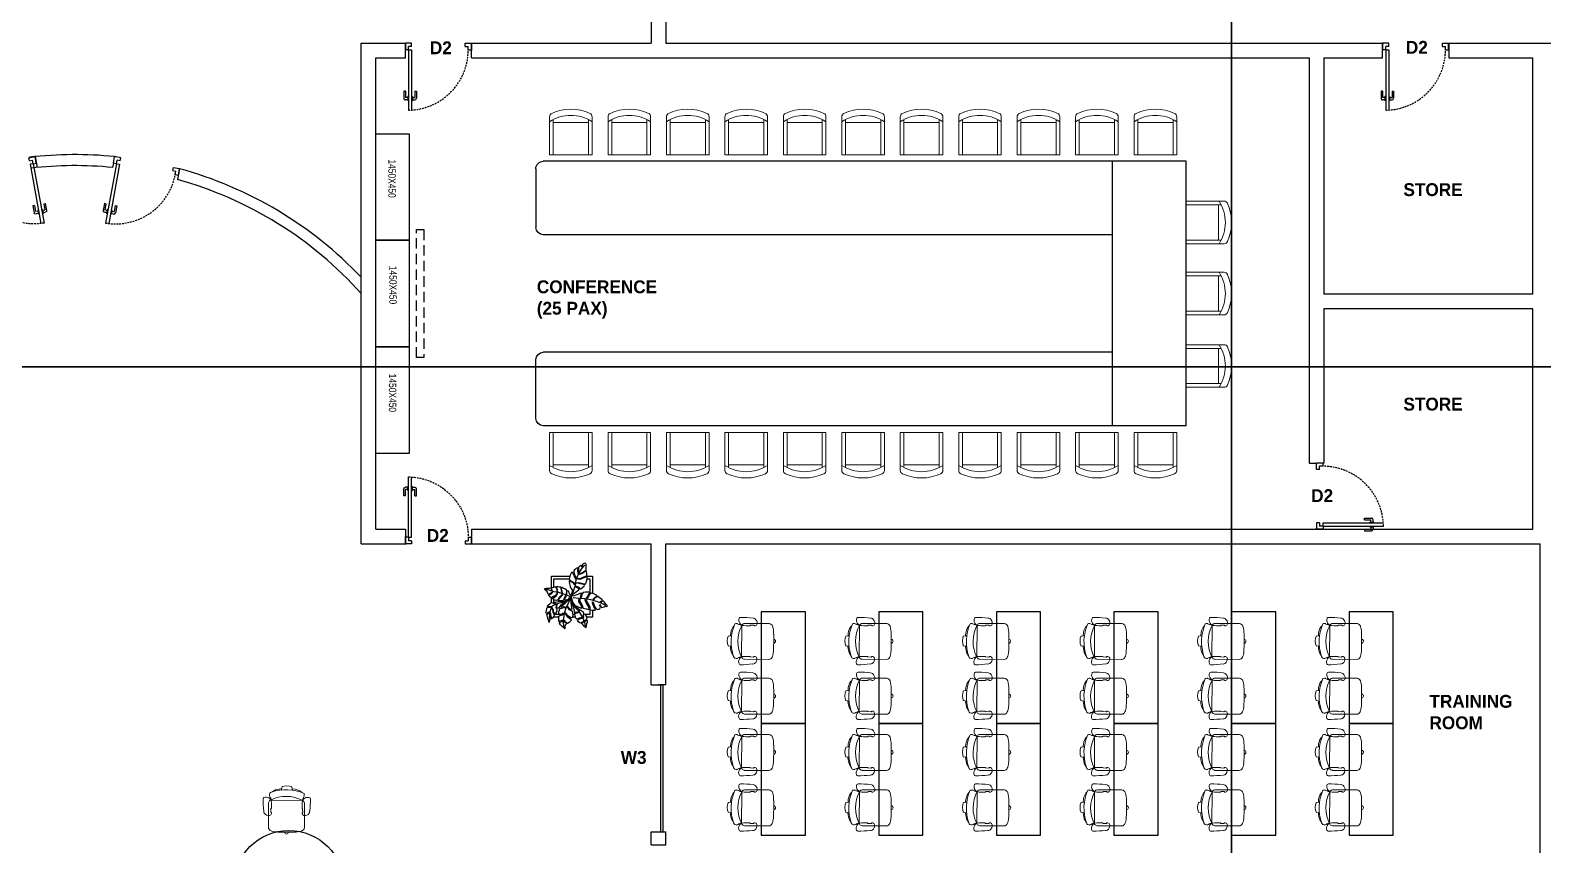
# Model space of a CAD drawing. Header units: inches. Extents: x 478327 to 492265, y -26791 to -22136.
# Drawn here: x 480597 to 481524, y -24536 to -24037 of the extents above; entities that cross this region are included whole.
import ezdxf
from ezdxf.enums import TextEntityAlignment as Align

# ---------------------------------------------------------------- set-up
doc = ezdxf.new("R2010")
doc.units = ezdxf.units.IN
doc.header["$MEASUREMENT"] = 0
doc.linetypes.add('DASHED', pattern=[0.75, 0.5, -0.25])
doc.linetypes.add('HIDDEN', pattern=[9.525, 6.35, -3.175])
for name, color, linetype in [('_new', 212, 'Continuous'), ('_text', 7, 'Continuous'), ('A_FURN', 250, 'Continuous'), ('C-RD-TEXT-TITLE', 4, 'Continuous'), ('Ceco.NET 17', 3, 'Continuous'), ('GLAZING', 4, 'Continuous'), ('I-DOORS', 104, 'Continuous'), ('I-FURN', 1, 'Continuous'), ('I-WALL-IN', 3, 'Continuous'), ('SCREEN', 252, 'Continuous')]:
    doc.layers.add(name, color=color, linetype=linetype)
doc.layers.add('A-furniture', color=8, linetype='Continuous', lineweight=9)
doc.layers.add('I-ANNO-TEXT', color=7, linetype='Continuous', lineweight=18)
doc.styles.add('F-TEXT', font='techl___.ttf')
doc.styles.add('ISO', font='ISO', dxfattribs={"width": 0.85})
doc.styles.add('MICRO', font='')
doc.styles.get('MICRO').set_extended_font_data('MicrogrammaSSi', bold=True)

# ---------------------------------------------------------------- blocks, each defined once
blk = doc.blocks.new('A$C6A0E07C9')
at = {"layer": 'A-furniture'}
for p, q in [((-0.214, 0.272), (0.118, 0.288)), ((-0.012, 0.242), (-0.025, 0.242)), ((-0.011, 0.243), (-0.012, 0.242)), ((-0.008, 0.248), (-0.011, 0.243)), ((-0.011, 0.243), (-0.011, 0.243)), ((0.038, 0.251), (-0.003, 0.25)), ((0.042, 0.251), (0.045, 0.247)), ((0.045, 0.247), (0.046, 0.246)), ((0.046, 0.246), (0.048, 0.245)), ((0.048, 0.245), (0.048, 0.245)), ((0.159, 0.25), (0.179, -0.167)), ((-0.291, 0.02), (-0.289, 0.029)), ((-0.288, 0.01), (-0.291, 0.02)), ((-0.289, 0.029), (-0.284, 0.038)), ((-0.282, 0.002), (-0.288, 0.01)), ((-0.284, 0.038), (-0.276, 0.044)), ((-0.274, -0.003), (-0.282, 0.002)), ((-0.276, 0.044), (-0.267, 0.046)), ((-0.269, 0.177), (-0.266, 0.205)), ((0.315, 0.121), (0.306, 0.12)), ((0.313, 0.121), (0.347, 0.116)), ((0.315, 0.152), (0.319, 0.129)), ((0.351, 0.113), (0.36, 0.088)), ((0.364, 0.015), (0.358, -0.011)), ((0.36, 0.088), (0.366, 0.051)), ((0.366, 0.051), (0.364, 0.015)), ((-0.264, -0.004), (-0.274, -0.003)), ((-0.189, -0.217), (0.143, -0.2)), ((0.009, -0.176), (-0.004, -0.177)), ((0.009, -0.176), (0.009, -0.176)), ((0.01, -0.176), (0.009, -0.176)), ((0.013, -0.182), (0.01, -0.176)), ((0.059, -0.18), (0.018, -0.183)), ((0.063, -0.179), (0.066, -0.175)), ((0.066, -0.175), (0.067, -0.174)), ((0.067, -0.174), (0.069, -0.173)), ((0.069, -0.173), (0.069, -0.173)), ((0.296, -0.147), (0.284, -0.159)), ((0.311, -0.022), (0.322, -0.023)), ((0.32, -0.023), (0.355, -0.015)), ((0.355, -0.015), (0.356, -0.013)), ((0.356, -0.013), (0.358, -0.011))]:
    blk.add_line(p, q, dxfattribs=at)
for centre, radius, start, end in [((0.594, -0.035), 0.893, 162.1203, 164.4323), ((-0.21, 0.223), 0.0487, 94.526, 161.0109), ((0.027, 0.278), 0.0792, 129.4999, 189.1152), ((-0.022, 0.271), 0.0292, 192.0047, 264.4409), ((0.007, 0.283), 0.0635, 94.0792, 117.5938), ((-0.004, 0.244), 0.00623, 84.8455, 131.3174), ((0.224, -0.892), 1.257, 92.3594, 100.1757), ((0.037, 0.241), 0.0101, 64.5281, 88.6391), ((0.001, 1.553), 1.309, 272.0899, 276.676), ((0.117, 0.241), 0.0463, 34.0902, 88.4441), ((0.149, 0.274), 0.0211, 279.8693, 313.3434), ((-0.249, 0.025), 0.471, 334.5973, 30.9732), ((0.17, 0.245), 0.0129, 130.1366, 158.0173), ((0.187, 0.181), 0.0779, 100.0525, 108.2672), ((0.108, 0.326), 0.0879, 309.6726, 333.0223), ((0.172, 0.345), 0.0192, 28.1256, 89.2436), ((-1.125, 2.793), 2.849, 297.1157, 298.0695), ((-0.92, -0.013), 1.143, 14.0931, 15.0056), ((0.121, 0.323), 0.0749, 330.3794, 24.513), ((0.234, 0.223), 0.0597, 72.5282, 107.7011), ((0.195, 0.222), 0.0806, 25.5198, 45.5387), ((-0.301, 0.026), 0.614, 339.6108, 22.0467), ((0.128, 0.125), 0.189, 8.0925, 40.8276), ((0.182, 0.142), 0.452, 175.5289, 182.0991), ((72.219, 3.627), 72.574, 182.76527, 182.92488), ((0.31, 0.129), 0.0088, 301.088, 3.1667), ((0.347, 0.111), 0.00513, 22.8184, 91.0076), ((0.081, -0.062), 0.341, 182.481, 200.7553), ((-0.186, -0.16), 0.0572, 202.8821, 266.1169), ((0.052, -0.207), 0.0792, 176.5782, 236.1936), ((0.002, -0.206), 0.0292, 101.2525, 173.6887), ((0.017, -0.177), 0.00623, 234.376, 280.848), ((0.058, -0.17), 0.0101, 277.0543, 301.1654), ((0.152, -1.479), 1.309, 89.0174, 93.6036), ((0.138, -0.155), 0.0449, 276.7939, 330.1521), ((0.172, -0.191), 0.0211, 52.3501, 85.8241), ((0.197, -0.155), 0.0211, 212.6602, 229.0352), ((0.163, -0.292), 0.122, 63.0548, 80.6357), ((0.136, -0.248), 0.0879, 32.6712, 56.0209), ((-0.92, -0.013), 1.143, 350.6964, 351.6126), ((0.149, -0.244), 0.0749, 341.1805, 35.314), ((0.324, 0.055), 0.26, 246.1539, 250.8174), ((0.249, -0.153), 0.0392, 254.2998, 275.9911), ((0.254, -0.14), 0.0518, 269.3553, 293.3788), ((0.116, -0.038), 0.211, 328.6962, 1.8079), ((0.318, -0.031), 0.00903, 2.1237, 63.3709), ((0.031, -0.214), 0.0635, 248.0997, 271.6142), ((0.131, 0.976), 1.257, 265.5178, 273.334), ((0.202, -0.26), 0.0192, 276.4498, 337.5679)]:
    blk.add_arc(centre, radius, start, end, dxfattribs=at)
blk = doc.blocks.new('205')
at = {"layer": 'A-furniture'}
for p, q in [((-290, 207), (-290, -310)), ((290, -310), (290, 207)), ((-240, 168), (-240, -310)), ((-240, 130), (240, 130)), ((240, -310), (240, 168)), ((-290, -310), (290, -310))]:
    blk.add_line(p, q, dxfattribs=at)
for centre, radius, start, end in [((-240, 207), 50, 114.9011, 180), ((0, -310), 535, 57.1763, 122.8237), ((0, -310), 620, 65.0989, 114.9011), ((240, 207), 50, 360, 65.0989)]:
    blk.add_arc(centre, radius, start, end, dxfattribs=at)
at = {"layer": 'A-furniture', "style": 'ISO', "width": 0.85, "flags": 3}
blk.add_attdef('KAB', text='', height=100, dxfattribs=at).set_placement((0, 0), align=Align.CENTER)
blk = doc.blocks.new('door 1')
for p, q in [((86, 0), (0, 0)), ((0, -90), (0, 0)), ((86, -43), (86, 0)), ((814, 0), (900, 0)), ((814, -43), (814, 0)), ((900, -90), (900, 0)), ((43, -90), (0, -90)), ((86, -43), (43, -43)), ((43, -90), (43, -43)), ((43, -90), (43, -43)), ((43, -90), (43, -911)), ((43, -90), (86, -90)), ((86, -90), (86, -909)), ((814, -43), (857, -43)), ((857, -90), (857, -43)), ((857, -90), (857, -43)), ((857, -90), (900, -90)), ((857, -90), (857, -90)), ((-21, -652), (-21, -749)), ((0, -652), (-21, -652)), ((0, -652), (0, -738)), ((32, -738), (0, -738)), ((32, -770), (0, -770)), ((32, -727), (32, -781)), ((43, -727), (32, -727)), ((43, -781), (32, -781)), ((86, -727), (96, -727)), ((86, -781), (96, -781)), ((96, -727), (96, -781)), ((96, -738), (129, -738)), ((96, -770), (129, -770)), ((129, -652), (129, -738)), ((129, -652), (150, -652)), ((150, -652), (150, -749))]:
    blk.add_line(p, q)
at = {"linetype": 'DASHED', "ltscale": 50}
blk.add_arc((32, -86), 825, 270.745, 1.3972, dxfattribs=at)
for centre, start, end in [((0, -749), 180, 270), ((129, -749), 270, 0)]:
    blk.add_arc(centre, 21.4, start, end)
blk = doc.blocks.new('pivot door')
blk.add_line((-188253, -329835), (-188265, -329835))
at = {"layer": 'I-DOORS', "rotation": 180}
blk.add_blockref('door 1', (-188253, -329835), dxfattribs=at)
blk = doc.blocks.new('Drawing10')
at = {"layer": 'Ceco.NET 17', "color": 7}
for p, q in [((-0.02, 0.263), (-0.059, 0.273)), ((0.029, 0.247), (-0.02, 0.263)), ((0.07, 0.24), (0.029, 0.247)), ((0.103, 0.231), (0.07, 0.24)), ((0.156, 0.21), (0.103, 0.231)), ((0.189, 0.199), (0.156, 0.21))]:
    blk.add_line(p, q, dxfattribs=at)
for points in [[(0.331, 0.528), (0.32, 0.524), (0.312, 0.519), (0.305, 0.512), (0.303, 0.502), (0.302, 0.488), (0.297, 0.489), (0.297, 0.5), (0.294, 0.505), (0.289, 0.504), (0.28, 0.496), (0.271, 0.491), (0.266, 0.483), (0.266, 0.466), (0.266, 0.443), (0.266, 0.43), (0.262, 0.426), (0.26, 0.433), (0.259, 0.456), (0.261, 0.479), (0.255, 0.482), (0.243, 0.473), (0.234, 0.468), (0.226, 0.462), (0.22, 0.453), (0.218, 0.439), (0.225, 0.417), (0.233, 0.398), (0.243, 0.379), (0.242, 0.371), (0.236, 0.375), (0.232, 0.386), (0.223, 0.402), (0.212, 0.423), (0.209, 0.437), (0.198, 0.435), (0.188, 0.417), (0.184, 0.408), (0.18, 0.396), (0.174, 0.372), (0.189, 0.355), (0.203, 0.347), (0.221, 0.334), (0.227, 0.323), (0.23, 0.315), (0.224, 0.319), (0.217, 0.33), (0.2, 0.34), (0.183, 0.352), (0.174, 0.355), (0.174, 0.348), (0.177, 0.325), (0.183, 0.3), (0.19, 0.282), (0.203, 0.266), (0.203, 0.253), (0.194, 0.21), (0.213, 0.227), (0.233, 0.24), (0.269, 0.267), (0.269, 0.27), (0.26, 0.283), (0.237, 0.295), (0.233, 0.306), (0.241, 0.302), (0.265, 0.293), (0.279, 0.277), (0.288, 0.276), (0.289, 0.275), (0.292, 0.278), (0.308, 0.291), (0.319, 0.301), (0.325, 0.309), (0.32, 0.318), (0.302, 0.321), (0.281, 0.325), (0.255, 0.331), (0.243, 0.335), (0.248, 0.336), (0.269, 0.337), (0.297, 0.331), (0.325, 0.325), (0.335, 0.326), (0.341, 0.338), (0.345, 0.361), (0.349, 0.379), (0.349, 0.394), (0.332, 0.39), (0.302, 0.376), (0.276, 0.372), (0.258, 0.37), (0.259, 0.376), (0.278, 0.377), (0.297, 0.384), (0.318, 0.394), (0.338, 0.4), (0.346, 0.41), (0.345, 0.427), (0.343, 0.446), (0.323, 0.442), (0.306, 0.43), (0.285, 0.42), (0.272, 0.42), (0.286, 0.427), (0.309, 0.438), (0.328, 0.452), (0.34, 0.456), (0.34, 0.479), (0.34, 0.499), (0.34, 0.512), (0.336, 0.519)], [(-0.066, 0.275), (-0.059, 0.28), (-0.052, 0.283), (-0.038, 0.283), (-0.021, 0.284), (-0.008, 0.285), (-0.001, 0.28), (0.001, 0.27), (0.005, 0.258), (0.009, 0.257), (0.006, 0.266), (0.004, 0.277), (0.005, 0.287), (0.009, 0.289), (0.02, 0.292), (0.03, 0.295), (0.038, 0.296), (0.048, 0.289), (0.052, 0.271), (0.055, 0.257), (0.057, 0.245), (0.063, 0.247), (0.06, 0.265), (0.055, 0.282), (0.051, 0.293), (0.049, 0.298), (0.052, 0.3), (0.067, 0.298), (0.08, 0.297), (0.093, 0.295), (0.094, 0.279), (0.097, 0.261), (0.102, 0.245), (0.103, 0.236), (0.107, 0.232), (0.109, 0.237), (0.105, 0.253), (0.1, 0.268), (0.099, 0.281), (0.103, 0.293), (0.109, 0.29), (0.118, 0.283), (0.131, 0.278), (0.144, 0.268), (0.147, 0.25), (0.145, 0.229), (0.148, 0.216), (0.151, 0.222), (0.151, 0.232), (0.15, 0.246), (0.151, 0.254), (0.149, 0.261), (0.153, 0.261), (0.16, 0.255), (0.17, 0.243), (0.175, 0.232), (0.184, 0.219), (0.192, 0.204), (0.184, 0.192), (0.172, 0.182), (0.164, 0.173), (0.153, 0.168), (0.138, 0.166), (0.128, 0.169), (0.131, 0.178), (0.139, 0.192), (0.144, 0.201), (0.145, 0.207), (0.136, 0.207), (0.13, 0.198), (0.123, 0.175), (0.119, 0.165), (0.113, 0.16), (0.101, 0.159), (0.086, 0.159), (0.076, 0.16), (0.07, 0.168), (0.077, 0.18), (0.094, 0.197), (0.105, 0.21), (0.108, 0.221), (0.104, 0.225), (0.097, 0.212), (0.086, 0.2), (0.075, 0.19), (0.066, 0.176), (0.059, 0.166), (0.051, 0.163), (0.037, 0.164), (0.027, 0.167), (0.011, 0.182), (0.024, 0.189), (0.046, 0.208), (0.056, 0.22), (0.06, 0.228), (0.061, 0.236), (0.054, 0.234), (0.048, 0.221), (0.034, 0.207), (0.02, 0.2), (0.006, 0.19), (-0.006, 0.192), (-0.016, 0.199), (-0.022, 0.206), (-0.025, 0.215), (-0.009, 0.225), (0.006, 0.233), (0.015, 0.242), (0.01, 0.245), (0, 0.238), (-0.011, 0.232), (-0.025, 0.222), (-0.03, 0.223), (-0.033, 0.231), (-0.041, 0.249), (-0.053, 0.26), (-0.063, 0.271)], [(-0.02, -0.051), (-0.027, -0.031), (-0.033, -0.013), (-0.042, 0.014), (-0.044, 0.024), (-0.029, 0.039), (-0.019, 0.044), (-0.016, 0.05), (-0.023, 0.049), (-0.034, 0.045), (-0.042, 0.037), (-0.049, 0.037), (-0.053, 0.049), (-0.049, 0.062), (-0.045, 0.089), (-0.037, 0.094), (-0.019, 0.097), (-0.004, 0.096), (0, 0.099), (-0.007, 0.101), (-0.027, 0.105), (-0.039, 0.105), (-0.037, 0.111), (-0.028, 0.119), (-0.014, 0.13), (-0.001, 0.143), (0.017, 0.14), (0.033, 0.129), (0.045, 0.128), (0.038, 0.133), (0.027, 0.138), (0.027, 0.145), (0.037, 0.147), (0.069, 0.152), (0.123, 0.156), (0.151, 0.158), (0.123, 0.138), (0.091, 0.116), (0.071, 0.087), (0.054, 0.088), (0.05, 0.102), (0.057, 0.122), (0.054, 0.125), (0.046, 0.111), (0.044, 0.093), (0.051, 0.08), (0.055, 0.068), (0.049, 0.052), (0.039, 0.035), (0.025, 0.043), (0.021, 0.065), (0.012, 0.088), (0.004, 0.093), (0.009, 0.078), (0.014, 0.06), (0.016, 0.044), (0.023, 0.032), (0.031, 0.023), (0.024, 0.008), (0.015, -0.005), (0.009, -0.013), (0, 0), (-0.004, 0.026), (-0.01, 0.039), (-0.012, 0.029), (-0.007, 0.004), (-0.004, -0.007), (0.003, -0.017), (-0.011, -0.021), (-0.018, -0.023)], [(0.547, 0.11), (0.54, 0.118), (0.532, 0.126), (0.525, 0.137), (0.516, 0.148), (0.509, 0.156), (0.5, 0.156), (0.49, 0.152), (0.48, 0.141), (0.478, 0.146), (0.486, 0.156), (0.5, 0.159), (0.5, 0.166), (0.494, 0.172), (0.48, 0.183), (0.468, 0.192), (0.455, 0.2), (0.441, 0.194), (0.428, 0.187), (0.419, 0.178), (0.411, 0.169), (0.405, 0.172), (0.414, 0.183), (0.423, 0.191), (0.434, 0.198), (0.441, 0.202), (0.446, 0.208), (0.437, 0.213), (0.416, 0.227), (0.401, 0.232), (0.387, 0.234), (0.37, 0.217), (0.362, 0.2), (0.351, 0.184), (0.342, 0.185), (0.354, 0.197), (0.36, 0.213), (0.369, 0.226), (0.376, 0.235), (0.375, 0.241), (0.365, 0.245), (0.35, 0.245), (0.332, 0.242), (0.31, 0.239), (0.301, 0.227), (0.293, 0.205), (0.288, 0.186), (0.284, 0.196), (0.291, 0.218), (0.295, 0.226), (0.297, 0.231), (0.293, 0.234), (0.278, 0.23), (0.257, 0.222), (0.245, 0.217), (0.23, 0.21), (0.219, 0.207), (0.193, 0.203), (0.197, 0.184), (0.202, 0.158), (0.211, 0.143), (0.223, 0.13), (0.23, 0.115), (0.248, 0.106), (0.267, 0.098), (0.294, 0.089), (0.297, 0.095), (0.294, 0.111), (0.284, 0.125), (0.273, 0.14), (0.267, 0.158), (0.267, 0.172), (0.271, 0.174), (0.277, 0.171), (0.277, 0.152), (0.288, 0.135), (0.296, 0.124), (0.305, 0.103), (0.306, 0.087), (0.325, 0.084), (0.344, 0.081), (0.362, 0.076), (0.368, 0.082), (0.366, 0.093), (0.354, 0.119), (0.344, 0.135), (0.336, 0.148), (0.328, 0.168), (0.334, 0.172), (0.346, 0.152), (0.358, 0.13), (0.373, 0.107), (0.377, 0.091), (0.376, 0.078), (0.383, 0.072), (0.403, 0.068), (0.412, 0.067), (0.426, 0.069), (0.43, 0.074), (0.422, 0.085), (0.416, 0.103), (0.405, 0.125), (0.401, 0.139), (0.401, 0.148), (0.407, 0.147), (0.411, 0.135), (0.419, 0.116), (0.427, 0.095), (0.438, 0.082), (0.454, 0.076), (0.462, 0.078), (0.473, 0.085), (0.479, 0.096), (0.47, 0.116), (0.474, 0.124), (0.478, 0.112), (0.485, 0.101), (0.49, 0.094), (0.501, 0.098), (0.515, 0.102), (0.524, 0.106), (0.537, 0.105)], [(0.203, 0.147), (0.221, 0.112), (0.237, 0.101), (0.268, 0.081), (0.273, 0.073), (0.272, 0.067), (0.27, 0.056), (0.274, 0.051), (0.278, 0.064), (0.283, 0.071), (0.29, 0.066), (0.298, 0.059), (0.31, 0.052), (0.313, 0.037), (0.311, 0.023), (0.307, 0.007), (0.31, -0.006), (0.316, 0), (0.315, 0.011), (0.318, 0.027), (0.322, 0.035), (0.327, 0.03), (0.335, 0.013), (0.345, -0.005), (0.344, -0.017), (0.333, -0.03), (0.322, -0.044), (0.33, -0.043), (0.337, -0.033), (0.348, -0.031), (0.349, -0.048), (0.344, -0.067), (0.339, -0.086), (0.335, -0.104), (0.312, -0.083), (0.306, -0.071), (0.299, -0.066), (0.302, -0.055), (0.313, -0.049), (0.315, -0.041), (0.306, -0.046), (0.294, -0.053), (0.291, -0.06), (0.279, -0.055), (0.266, -0.047), (0.255, -0.032), (0.269, -0.019), (0.287, -0.014), (0.3, -0.011), (0.299, -0.004), (0.286, -0.007), (0.271, -0.009), (0.256, -0.017), (0.247, -0.019), (0.238, -0.009), (0.233, 0.008), (0.233, 0.019), (0.228, 0.033), (0.237, 0.041), (0.256, 0.042), (0.265, 0.044), (0.264, 0.049), (0.256, 0.047), (0.236, 0.046), (0.228, 0.045), (0.222, 0.073), (0.216, 0.101), (0.206, 0.131)]]:
    blk.add_lwpolyline(points, close=True, dxfattribs=at)
for points in [[(0.206, 0.225), (0.234, 0.312), (0.243, 0.364), (0.261, 0.413), (0.297, 0.476), (0.326, 0.508)], [(0, 0.276), (0, 0.4), (0.182, 0.4)], [(0.025, 0.293), (0.025, 0.375), (0.175, 0.375)], [(0.224, 0.4), (0.232, 0.4)], [(0.237, 0.375), (0.242, 0.375)], [(0.259, 0.375), (0.295, 0.375)], [(0.338, 0.4), (0.4, 0.4), (0.4, 0.232)], [(0.348, 0.375), (0.375, 0.375), (0.375, 0.24)], [(0.126, 0.15), (0.09, 0.139), (0.044, 0.125), (0.007, 0.107), (-0.008, 0.075), (-0.019, 0.031), (-0.023, -0.012)], [(0, 0.23), (0, 0.238)], [(0, 0.142), (0, 0.191)], [(0.025, 0.19), (0.025, 0.202)], [(0.025, 0.134), (0.025, 0.169)], [(0.191, 0.189), (0.191, 0.164), (0.19, 0.141), (0.192, 0.118), (0.197, 0.094), (0.2, 0.079), (0.194, 0.076), (0.179, 0.082), (0.168, 0.093), (0.161, 0.107), (0.154, 0.102), (0.16, 0.091), (0.17, 0.076), (0.189, 0.069), (0.204, 0.057), (0.205, 0.04), (0.208, 0.023), (0.207, 0.007), (0.202, -0.007), (0.191, -0.008), (0.166, 0.008), (0.152, 0.026), (0.139, 0.043), (0.134, 0.037), (0.142, 0.022), (0.155, 0.007), (0.177, -0.01), (0.191, -0.021), (0.193, -0.032), (0.183, -0.043), (0.173, -0.051), (0.157, -0.061), (0.142, -0.052), (0.13, -0.036), (0.12, -0.034), (0.124, -0.043), (0.137, -0.054), (0.149, -0.063), (0.148, -0.067), (0.134, -0.077), (0.132, -0.096), (0.132, -0.113), (0.12, -0.102), (0.105, -0.09), (0.089, -0.075), (0.081, -0.058), (0.084, -0.048), (0.105, -0.042), (0.116, -0.037), (0.111, -0.031), (0.094, -0.037), (0.081, -0.04), (0.072, -0.043), (0.072, -0.025), (0.072, -0.007), (0.072, 0.008), (0.082, 0.015), (0.108, 0.023), (0.117, 0.031), (0.121, 0.039), (0.112, 0.035), (0.102, 0.028), (0.084, 0.025), (0.072, 0.035), (0.072, 0.055), (0.078, 0.07), (0.087, 0.087), (0.099, 0.088), (0.124, 0.093), (0.14, 0.094), (0.135, 0.098), (0.121, 0.099), (0.102, 0.098), (0.098, 0.102), (0.103, 0.108), (0.116, 0.119), (0.13, 0.132), (0.191, 0.189)], [(0.185, 0.178), (0.165, 0.136), (0.14, 0.087), (0.126, 0.037), (0.12, -0.01), (0.114, -0.055), (0.117, -0.082), (0.127, -0.102)], [(0.212, 0.19), (0.269, 0.184), (0.331, 0.182), (0.383, 0.173), (0.451, 0.152), (0.511, 0.127), (0.529, 0.115)], [(0.375, 0.234), (0.375, 0.222)], [(0.072, 0), (0.018, 0)], [(0.025, 0.03), (0.025, 0.042)], [(0.11, 0.025), (0.029, 0.025)], [(0.153, 0.025), (0.14, 0.025)], [(0.179, 0), (0.164, 0)], [(0.235, 0), (0.204, 0)], [(0.231, 0.025), (0.207, 0.025)], [(0.218, 0.108), (0.265, 0.06), (0.283, 0.028), (0.312, -0.014), (0.323, -0.05), (0.331, -0.093)], [(0.315, 0), (0.309, 0)], [(0.318, 0.025), (0.311, 0.025)], [(0.375, 0.099), (0.375, 0.025), (0.33, 0.025)], [(0.4, 0.068), (0.4, 0), (0.342, 0)]]:
    blk.add_lwpolyline(points, dxfattribs=at)
for radius, start, end in [(0.152, 66.8462, 69.1635), (0.152, 207.3985, 208.1983), (0.11, 239.4978, 242.4297), (0.11, 256.133, 263.4421)]:
    blk.add_arc((0.19, 0.193), radius, start, end, dxfattribs=at)

msp = doc.modelspace()

# ---------------------------------------------------------------- linework, layer by layer
for p, q in [((480600.022, -24114.412, 6.93), (480601.243, -24121.074, 6.93)), ((480647.949, -24118.396, 6.93), (480647.458, -24121.074, 6.93)), ((480688.494, -24121.827, 6.93), (480687.273, -24128.492, 6.93))]:
    msp.add_line(p, q)
for radius, start, end in [(242.453, 84.241105, 96.566366), (235.703, 84.373806, 96.566366), (235.703, 41.876934, 74.516696), (242.453, 43.626658, 74.659074)]:
    msp.add_arc((480624.35, -24355.642, 6.93), radius, start, end)
at = {"layer": '_new'}
msp.add_line((481026.876, -24351.639, 6.93), (481038.126, -24351.639, 6.93), dxfattribs=at)
at = {"layer": 'A_FURN', "elevation": 6.93}
for points in [[(480829.1, -24100.427), (480829.1, -24165.677), (480808.85, -24165.677), (480808.85, -24100.427)], [(480829.1, -24165.677), (480829.1, -24230.927), (480808.85, -24230.927), (480808.85, -24165.677)], [(480829.1, -24230.927), (480829.1, -24296.177), (480808.85, -24296.177), (480808.85, -24230.927)]]:
    msp.add_lwpolyline(points, close=True, dxfattribs=at)
at = {"layer": 'C-RD-TEXT-TITLE', "ltscale": 0.5, "const_width": 1, "elevation": 6.93}
for points in [[(481452.561, -26640.023), (481333.096, -26640.023), (481333.096, -22601.892), (481460.526, -22601.892)], [(482957.495, -24123.63), (482957.495, -24243.096), (478919.364, -24243.096), (478919.364, -24115.666)]]:
    msp.add_lwpolyline(points, dxfattribs=at)
at = {"layer": 'GLAZING', "elevation": 6.93}
for points in [[(480983.396, -24528.082), (480983.396, -24438.082)], [(480984.746, -24528.082), (480984.746, -24438.082)]]:
    msp.add_lwpolyline(points, dxfattribs=at)
at = {"layer": 'I-FURN'}
for p, q in [((481305.199, -24117.302, 6.93), (480911.305, -24117.302, 6.93)), ((481260.199, -24279.302, 6.93), (481260.199, -24117.302, 6.93)), ((481305.199, -24279.302, 6.93), (481305.199, -24117.302, 6.93)), ((480906.805, -24121.802, 6.93), (480906.805, -24157.802, 6.93)), ((481260.199, -24162.302, 6.93), (480911.305, -24162.302, 6.93)), ((480906.805, -24274.802, 6.93), (480906.805, -24238.802, 6.93)), ((481260.199, -24234.302, 6.93), (480911.305, -24234.302, 6.93)), ((481305.199, -24279.302, 6.93), (480911.305, -24279.302, 6.93))]:
    msp.add_line(p, q, dxfattribs=at)
at = {"layer": 'I-FURN', "elevation": 6.93}
for points in [[(481071.919, -24393.316), (481044.876, -24393.316), (481044.876, -24461.734), (481071.919, -24461.734)], [(481143.963, -24393.316), (481116.92, -24393.316), (481116.92, -24461.734), (481143.963, -24461.734)], [(481216.007, -24393.316), (481188.964, -24393.316), (481188.964, -24461.734), (481216.007, -24461.734)], [(481288.052, -24393.316), (481261.008, -24393.316), (481261.008, -24461.734), (481288.052, -24461.734)], [(481360.096, -24393.316), (481333.053, -24393.316), (481333.053, -24461.734), (481360.096, -24461.734)], [(481432.14, -24393.316), (481405.097, -24393.316), (481405.097, -24461.734), (481432.14, -24461.734)], [(481071.919, -24461.734), (481044.876, -24461.734), (481044.876, -24530.152), (481071.919, -24530.152)], [(481143.963, -24461.734), (481116.92, -24461.734), (481116.92, -24530.152), (481143.963, -24530.152)], [(481216.007, -24461.734), (481188.964, -24461.734), (481188.964, -24530.152), (481216.007, -24530.152)], [(481288.052, -24461.734), (481261.008, -24461.734), (481261.008, -24530.152), (481288.052, -24530.152)], [(481360.096, -24461.734), (481333.053, -24461.734), (481333.053, -24530.152), (481360.096, -24530.152)], [(481432.14, -24461.734), (481405.097, -24461.734), (481405.097, -24530.152), (481432.14, -24530.152)]]:
    msp.add_lwpolyline(points, close=True, dxfattribs=at)
at = {"layer": 'I-FURN'}
msp.add_circle((480755.492, -24560.933, 6.93), 33.75, dxfattribs=at)
at = {"layer": 'I-FURN', "extrusion": (0, 0, -1)}
for centre, major_axis, start_param, end_param in [((480911.305, -24121.802, 6.93), (-3.182, 3.182), 5.4977871, 7.0685835), ((480911.305, -24157.802, 6.93), (-3.182, 3.182), 3.9269908, 5.4977871), ((480911.305, -24238.802, 6.93), (3.182, 3.182), 3.9269908, 5.4977871), ((480911.305, -24274.802, 6.93), (3.182, 3.182), 2.3561945, 3.9269908)]:
    msp.add_ellipse(centre, major_axis=major_axis, ratio=1, start_param=start_param, end_param=end_param, dxfattribs=at)
at = {"layer": 'I-WALL-IN'}
for p, q in [((480977.376, -23986.802, 6.93), (480977.376, -24044.964, 6.93)), ((480986.376, -23986.802, 6.93), (480986.376, -24044.964, 6.93)), ((480826.85, -24044.964, 6.93), (480826.85, -24049.464, 6.93)), ((480867.35, -24044.964, 6.93), (480867.35, -24049.464, 6.93)), ((481425.574, -24044.964, 6.93), (481425.574, -24049.464, 6.93)), ((481466.074, -24044.964, 6.93), (481466.074, -24051.847, 6.93)), ((480826.85, -24053.964, 6.93), (480826.85, -24049.464, 6.93)), ((480867.35, -24053.964, 6.93), (480867.35, -24049.464, 6.93)), ((480977.376, -24053.964, 6.93), (480986.376, -24053.964, 6.93)), ((481425.574, -24053.964, 6.93), (481425.574, -24049.464, 6.93)), ((481466.074, -24051.847, 6.93), (481466.074, -24053.964, 6.93)), ((481380.574, -24198.639, 6.93), (481380.574, -24203.139, 6.93)), ((481517.64, -24198.639, 6.93), (481389.574, -24198.639, 6.93)), ((481517.64, -24207.639, 6.93), (481389.574, -24207.639, 6.93)), ((481380.574, -24302.139, 6.93), (481385.074, -24302.139, 6.93)), ((481389.574, -24302.139, 6.93), (481385.074, -24302.139, 6.93)), ((480826.85, -24342.639, 6.93), (480826.85, -24347.589, 6.93)), ((480867.35, -24342.639, 6.93), (480867.35, -24347.139, 6.93)), ((480981.876, -24342.639, 6.93), (481026.876, -24342.639, 6.93)), ((481026.876, -24342.639, 6.93), (481517.64, -24342.639, 6.93)), ((481389.574, -24342.639, 6.93), (481385.074, -24342.639, 6.93)), ((480826.85, -24351.639, 6.93), (480826.85, -24347.139, 6.93)), ((480867.35, -24351.639, 6.93), (480867.35, -24347.139, 6.93)), ((480977.376, -24392.139, 6.93), (480977.376, -24351.639, 6.93)), ((480986.376, -24351.639, 6.93), (481038.126, -24351.639, 6.93)), ((480986.376, -24392.139, 6.93), (480986.376, -24351.639, 6.93)), ((481026.876, -24351.639, 6.93), (481522.14, -24351.639, 6.93)), ((480977.376, -24438.082, 6.93), (480983.396, -24438.082, 6.93)), ((480986.376, -24438.082, 6.93), (480981.876, -24438.082, 6.93)), ((480977.376, -24528.082, 6.93), (480981.876, -24528.082, 6.93)), ((480981.876, -24528.082, 6.93), (480986.376, -24528.082, 6.93)), ((480977.376, -24535.936, 6.93), (480981.876, -24535.936, 6.93)), ((480981.876, -24535.936, 6.93), (480986.376, -24535.936, 6.93))]:
    msp.add_line(p, q, dxfattribs=at)
at = {"layer": 'I-WALL-IN', "elevation": 6.93}
for points in [[(480799.85, -24351.639), (480799.85, -24044.964)], [(480799.85, -24044.964), (480826.85, -24044.964)], [(480867.35, -24044.964), (480977.376, -24044.964)], [(480986.376, -24044.964), (481425.574, -24044.964)], [(481466.074, -24044.964), (481685.298, -24044.964)], [(480808.85, -24342.639), (480808.85, -24053.964)], [(480808.85, -24053.964), (480826.85, -24053.964)], [(480867.35, -24053.964), (480977.376, -24053.964)], [(480986.376, -24053.964), (481380.574, -24053.964)], [(481380.574, -24053.964), (481380.574, -24198.639)], [(481389.574, -24053.964), (481425.574, -24053.964)], [(481389.574, -24053.964), (481389.574, -24198.639)], [(481466.074, -24053.964), (481517.64, -24053.964)], [(481517.64, -24198.639), (481517.64, -24053.964)], [(481380.574, -24203.139), (481380.574, -24302.139)], [(481389.574, -24207.639), (481389.574, -24302.139)], [(481517.64, -24342.639), (481517.64, -24207.639)], [(480808.85, -24342.639), (480826.85, -24342.639)], [(480867.35, -24342.639), (480981.876, -24342.639)], [(481385.074, -24342.639), (481385.074, -24342.639)], [(481385.074, -24342.639), (481385.074, -24342.639)], [(480799.85, -24351.639), (480826.85, -24351.639)], [(480867.35, -24351.639), (480977.376, -24351.639)], [(481522.14, -24579.789), (481522.14, -24351.639)], [(480977.376, -24438.082), (480977.376, -24392.139)], [(480986.376, -24438.082), (480986.376, -24392.139)], [(480983.396, -24438.082), (480984.746, -24438.082)], [(480977.376, -24535.936), (480977.376, -24528.082)], [(480986.376, -24535.936), (480986.376, -24528.082)]]:
    msp.add_lwpolyline(points, dxfattribs=at)
at = {"layer": 'SCREEN', "linetype": 'HIDDEN', "elevation": 6.93}
msp.add_lwpolyline([(480838.235, -24237.449), (480833.668, -24237.449), (480833.668, -24159.154), (480838.235, -24159.154)], close=True, dxfattribs=at)

# ---------------------------------------------------------------- block references
at = {"layer": 'A-furniture', "extrusion": (0, 0, -1), "xscale": -0.04500000025145709, "yscale": 0.04499999998952262, "zscale": -0.04500000025145709}
for p in [(-480928.248, -24099.308, -6.93), (-480964.061, -24099.308, -6.93), (-480999.874, -24099.308, -6.93), (-481035.687, -24099.308, -6.93), (-481071.5, -24099.308, -6.93), (-481107.312, -24099.308, -6.93), (-481143.125, -24099.308, -6.93), (-481178.938, -24099.308, -6.93), (-481214.751, -24099.308, -6.93), (-481250.564, -24099.308, -6.93), (-481286.376, -24099.308, -6.93)]:
    msp.add_blockref('205', p, dxfattribs=at)
at = {"layer": 'A-furniture', "extrusion": (0, 0, -1)}
for p, xscale, yscale, zscale, rotation in [((-481319.149, -24154.743, -6.93), -0.04499999998952262, 0.04499999998952262, -0.04499999998952262, 90), ((-481319.149, -24198.302, -6.93), -0.04499999998952262, 0.04499999998952262, -0.04499999998952262, 90), ((-481319.149, -24242.659, -6.93), -0.04499999998952262, 0.04499999998952262, -0.04499999998952262, 90), ((-480928.248, -24297.296, -6.93), 0.04500000025145709, 0.04500000025145709, -0.04500000000916771, 180), ((-480964.061, -24297.296, -6.93), 0.04500000025145709, 0.04500000025145709, -0.04500000000916771, 180), ((-480999.874, -24297.296, -6.93), 0.04500000025145709, 0.04500000025145709, -0.04500000000916771, 180), ((-481035.687, -24297.296, -6.93), 0.04500000025145709, 0.04500000025145709, -0.04500000000916771, 180), ((-481071.5, -24297.296, -6.93), 0.04500000025145709, 0.04500000025145709, -0.04500000000916771, 180), ((-481107.312, -24297.296, -6.93), 0.04500000025145709, 0.04500000025145709, -0.04500000000916771, 180), ((-481143.125, -24297.296, -6.93), 0.04500000025145709, 0.04500000025145709, -0.04500000000916771, 180), ((-481178.938, -24297.296, -6.93), 0.04500000025145709, 0.04500000025145709, -0.04500000000916771, 180), ((-481214.751, -24297.296, -6.93), 0.04500000025145709, 0.04500000025145709, -0.04500000000916771, 180), ((-481250.564, -24297.296, -6.93), 0.04500000025145709, 0.04500000025145709, -0.04500000000916771, 180), ((-481286.376, -24297.296, -6.93), 0.04500000025145709, 0.04500000025145709, -0.04500000000916771, 180)]:
    msp.add_blockref('205', p, dxfattribs=dict(at, xscale=xscale, yscale=yscale, zscale=zscale, rotation=rotation))
at = {"layer": 'A-furniture'}
for p, xscale, yscale, zscale, rotation in [((481040.653, -24409.706, 6.93), 45.00000000027777, 45.00000000027777, 45.00000000027777, 176.8565271613339), ((481112.697, -24409.706, 6.93), 45.00000000027777, 45.00000000027777, 45.00000000027777, 176.8565271613339), ((481184.741, -24409.706, 6.93), 45.00000000027777, 45.00000000027777, 45.00000000027777, 176.8565271613339), ((481256.785, -24409.706, 6.93), 45.00000000027777, 45.00000000027777, 45.00000000027777, 176.8565271613339), ((481328.83, -24409.706, 6.93), 45.00000000027777, 45.00000000027777, 45.00000000027777, 176.8565271613339), ((481400.874, -24409.706, 6.93), 45.00000000027777, 45.00000000027777, 45.00000000027777, 176.8565271613339), ((481040.653, -24443.231, 6.93), 45.00000000027777, 45.00000000027777, 45.00000000027777, 176.8565271613339), ((481112.697, -24443.231, 6.93), 45.00000000027777, 45.00000000027777, 45.00000000027777, 176.8565271613339), ((481184.741, -24443.231, 6.93), 45.00000000027777, 45.00000000027777, 45.00000000027777, 176.8565271613339), ((481256.785, -24443.231, 6.93), 45.00000000027777, 45.00000000027777, 45.00000000027777, 176.8565271613339), ((481328.83, -24443.231, 6.93), 45.00000000027777, 45.00000000027777, 45.00000000027777, 176.8565271613339), ((481400.874, -24443.231, 6.93), 45.00000000027777, 45.00000000027777, 45.00000000027777, 176.8565271613339), ((481040.653, -24477.722, 6.93), 45.00000000027777, 45.00000000027777, 45.00000000027777, 176.8565271613339), ((481112.697, -24477.722, 6.93), 45.00000000027777, 45.00000000027777, 45.00000000027777, 176.8565271613339), ((481184.741, -24477.722, 6.93), 45.00000000027777, 45.00000000027777, 45.00000000027777, 176.8565271613339), ((481256.785, -24477.722, 6.93), 45.00000000027777, 45.00000000027777, 45.00000000027777, 176.8565271613339), ((481328.83, -24477.722, 6.93), 45.00000000027777, 45.00000000027777, 45.00000000027777, 176.8565271613339), ((481400.874, -24477.722, 6.93), 45.00000000027777, 45.00000000027777, 45.00000000027777, 176.8565271613339), ((480755.687, -24516.363, 6.93), 45.00000000000906, 45.00000000000906, 45.00000000000906, 86.85652716148212), ((481040.653, -24511.649, 6.93), 45.00000000027777, 45.00000000027777, 45.00000000027777, 176.8565271613339), ((481112.697, -24511.649, 6.93), 45.00000000027777, 45.00000000027777, 45.00000000027777, 176.8565271613339), ((481184.741, -24511.649, 6.93), 45.00000000027777, 45.00000000027777, 45.00000000027777, 176.8565271613339), ((481256.785, -24511.649, 6.93), 45.00000000027777, 45.00000000027777, 45.00000000027777, 176.8565271613339), ((481328.83, -24511.649, 6.93), 45.00000000027777, 45.00000000027777, 45.00000000027777, 176.8565271613339), ((481400.874, -24511.649, 6.93), 45.00000000027777, 45.00000000027777, 45.00000000027777, 176.8565271613339)]:
    msp.add_blockref('A$C6A0E07C9', p, dxfattribs=dict(at, xscale=xscale, yscale=yscale, zscale=zscale, rotation=rotation))
at = {"layer": 'Ceco.NET 17', "xscale": 62.77618433859136, "yscale": 62.77618433859136, "zscale": 62.77618433859136}
msp.add_blockref('Drawing10', (480916.308, -24396.505, 17.553), dxfattribs=at)
at = {"layer": 'I-DOORS'}
for p, xscale, yscale, zscale, rotation in [((472355.459, -38887.549, 6.93), 0.04500000025145709, 0.04500000025145709, 0.04500000025145709, 180), ((472954.183, -38887.549, 6.93), 0.04500000025145709, 0.04500000025145709, 0.04500000025145709, 180), ((491607.546, -37187.33, 6.93), -0.04500000027429134, 0.04499999998935625, 0.04499999999999744, 190.3821804636172), ((469641.155, -37187.33, 6.93), 0.04500000025094217, 0.04500000025094217, 0.04500000025094217, 169.617819530936), ((496227.658, -32814.03, 6.93), 0.04499999998952262, 0.04499999998952262, 0.04499999998952262, 270)]:
    msp.add_blockref('pivot door', p, dxfattribs=dict(at, xscale=xscale, yscale=yscale, zscale=zscale, rotation=rotation))
at = {"layer": 'I-DOORS', "xscale": -0.04500000025145709, "yscale": 0.04499999998952262, "zscale": 0.04499999999999744}
msp.add_blockref('pivot door', (472355.459, -9509.055, 6.93), dxfattribs=at)

# ---------------------------------------------------------------- texts
at = {"layer": '_text', "char_height": 4.5, "attachment_point": 7, "rotation": 270, "style": 'F-TEXT'}
for insert in [(480816.408, -24116.129, 6.93), (480816.983, -24181.317, 6.93), (480816.696, -24247.378, 6.93)]:
    msp.add_mtext_dynamic_manual_height_columns('{\\fArial Narrow|b0|i0|c0|p34;1450X450}', width=4108.56628, gutter_width=1.5, heights=[0], dxfattribs=dict(at, insert=insert))
at = {"layer": 'I-ANNO-TEXT', "char_height": 7.875, "attachment_point": 1, "style": 'MICRO'}
for s, width, insert in [('{\\fBahnschrift Light|b1|i0|c0|p34;D2}', 7.40993, (480841.861, -24043.827, 6.93)), ('{\\fBahnschrift Light|b1|i0|c0|p34;D2}', 7.40993, (481439.843, -24043.528, 6.93)), ('{\\fBahnschrift Light|b1|i0|c0|p34;STORE}', 7.40993, (481438.354, -24130.71, 6.93)), ('{\\fBahnschrift Light|b1|i0|c0|p34;CONFERENCE\\P(25 PAX)}', 3008.74877, (480907.399, -24190.223, 6.93)), ('{\\fBahnschrift Light|b1|i0|c0|p34;STORE}', 7.40993, (481438.354, -24262.088, 6.93)), ('{\\fBahnschrift Light|b1|i0|c0|p34;D2}', 7.40993, (481381.832, -24318.149, 6.93)), ('{\\fBahnschrift Light|b1|i0|c0|p34;D2}', 7.40993, (480839.991, -24342.522, 6.93)), ('{\\fBahnschrift Light|b1|i0|c0|p34;TRAINING ROOM}', 61.66876, (481454.28, -24444.149, 6.93)), ('{\\fBahnschrift Light|b1|i0|c0|p34;W3}', 7.40993, (480958.838, -24478.51, 6.93))]:
    msp.add_mtext_dynamic_manual_height_columns(s, width=width, gutter_width=1.5, heights=[0], dxfattribs=dict(at, insert=insert))

doc.saveas('drawing.dxf')
